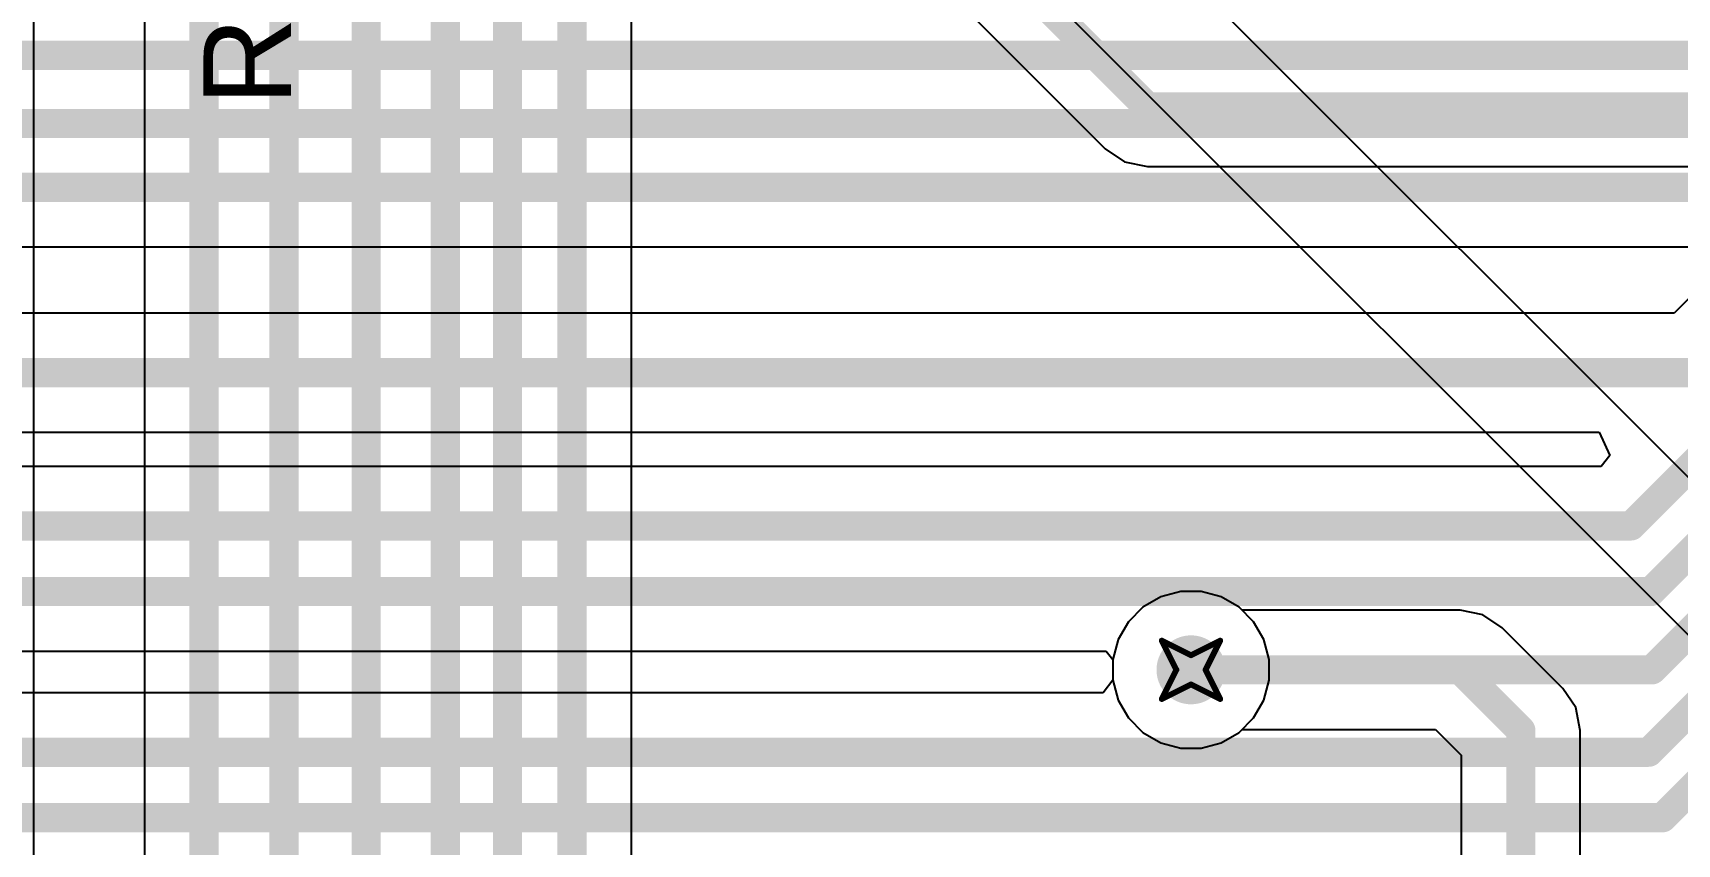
# Model space of a CAD drawing. Header units: inches. Extents: x -36 to 349, y -11 to 240.
# Drawn here: x 25.19 to 39.49, y 65.71 to 72.77 of the extents above; entities that cross this region are included whole.
import ezdxf

# ---------------------------------------------------------------- set-up
doc = ezdxf.new("R2010")
doc.units = ezdxf.units.IN
for name, color, linetype in [('Bottom Layer', 5, 'Continuous'), ('Drill Drawing', 1, 'Continuous'), ('Layer 1', 16, 'Continuous'), ('Layer 2', 76, 'Continuous'), ('Top Layer', 1, 'Continuous'), ('Top Overlay', 2, 'Continuous'), ('Via Holes', 16, 'Continuous')]:
    doc.layers.add(name, color=color, linetype=linetype)
doc.styles.add('Arial', font='', dxfattribs={"height": 0.2})
doc.styles.get('Arial').set_extended_font_data('Arial')

msp = doc.modelspace()

# ---------------------------------------------------------------- hatches: boundary and pattern name
at = {"layer": 'Bottom Layer'}
h = msp.add_hatch(color=5, dxfattribs=at)
edge = h.paths.add_edge_path()
edge.add_arc((35.264, 67.227), 0.3, 0, 360)
at = {"layer": 'Layer 1'}
h = msp.add_hatch(color=16, dxfattribs=at)
edge = h.paths.add_edge_path()
edge.add_arc((35.264, 67.227), 0.3, 0, 360)
at = {"layer": 'Layer 2'}
h = msp.add_hatch(color=76, dxfattribs=at)
edge = h.paths.add_edge_path()
edge.add_arc((35.264, 67.227), 0.3, 0, 360)
at = {"layer": 'Top Layer'}
h = msp.add_hatch(color=1, dxfattribs=at)
edge = h.paths.add_edge_path()
edge.add_arc((35.264, 67.227), 0.3, 0, 360)
at = {"layer": 'Via Holes'}
h = msp.add_hatch(color=7, dxfattribs=at)
edge = h.paths.add_edge_path()
edge.add_arc((35.264, 67.227), 0.15, 0, 360)

# ---------------------------------------------------------------- linework, layer by layer
at = {"layer": 'Bottom Layer'}
for p, q in [((31.2, 75.077), (34.518, 71.759)), ((25.194, 57.531), (25.194, 74.825)), ((26.156, 74.472), (26.156, 57.56)), ((30.395, 51.671), (30.395, 74.526)), ((34.518, 71.759), (34.686, 71.647)), ((34.686, 71.647), (34.885, 71.607)), ((34.885, 71.607), (53.757, 71.607)), ((35.001, 67.862), (34.846, 67.772)), ((35.175, 67.908), (35.001, 67.862)), ((35.354, 67.908), (35.175, 67.908)), ((35.527, 67.862), (35.354, 67.908)), ((35.682, 67.772), (35.527, 67.862)), ((34.846, 67.772), (34.719, 67.645)), ((35.709, 67.745), (35.682, 67.772)), ((37.607, 67.745), (35.709, 67.745)), ((37.805, 67.706), (37.607, 67.745)), ((37.973, 67.593), (37.805, 67.706)), ((34.719, 67.645), (34.63, 67.49)), ((38.501, 67.066), (37.973, 67.593)), ((34.63, 67.49), (34.583, 67.317)), ((34.583, 67.317), (34.583, 67.138)), ((34.583, 67.138), (34.63, 66.964)), ((38.613, 66.898), (38.501, 67.066)), ((38.501, 67.066), (38.501, 67.066)), ((34.63, 66.964), (34.719, 66.809)), ((38.652, 66.7), (38.613, 66.898)), ((34.719, 66.809), (34.846, 66.682)), ((34.846, 66.682), (35.001, 66.593)), ((35.527, 66.593), (35.682, 66.682)), ((35.682, 66.682), (35.709, 66.709)), ((35.709, 66.709), (37.392, 66.709)), ((37.392, 66.709), (37.616, 66.485)), ((38.652, 58.459), (38.652, 66.7)), ((35.001, 66.593), (35.175, 66.546)), ((35.175, 66.546), (35.354, 66.546)), ((35.354, 66.546), (35.527, 66.593)), ((37.616, 66.485), (37.616, 58.459))]:
    msp.add_line(p, q, dxfattribs=at)
for points in [[(26.674, 49.303, 0.254, 0.254, 0), (26.674, 89.292, 0.254, 0.254, 0)], [(27.37, 49.736, 0.254, 0.254, 0), (27.37, 88.888, 0.254, 0.254, 0)], [(31.402, 75.608, 0.254, 0.254, 0), (34.885, 72.125, 0.254, 0.254, 0)], [(28.086, 50.714, 0.254, 0.254, 0), (28.086, 75.482, 0.254, 0.254, 0)], [(28.775, 51, 0.254, 0.254, 0), (28.775, 75.197, 0.254, 0.254, 0)], [(29.316, 51.224, 0.254, 0.254, 0), (29.316, 74.973, 0.254, 0.254, 0)], [(29.877, 51.456, 0.254, 0.254, 0), (29.877, 74.74, 0.254, 0.254, 0)], [(34.885, 72.125, 0.254, 0.254, 0), (54.202, 72.125, 0.254, 0.254, 0)], [(35.264, 67.227, 0.254, 0.254, 0), (37.607, 67.227, 0.254, 0.254, 0)], [(37.607, 67.227, 0.254, 0.254, 0), (38.134, 66.7, 0.254, 0.254, 0)], [(38.134, 58.014, 0.254, 0.254, 0), (38.134, 66.7, 0.254, 0.254, 0)]]:
    msp.add_lwpolyline(points, format="xyseb", dxfattribs=at)
for points in [[(34.821, 72.125, 0.127, 0.127, 1), (34.948, 72.125, 0.127, 0.127, 1)], [(34.821, 72.125, 0.127, 0.127, 1), (34.948, 72.125, 0.127, 0.127, 1)], [(35.201, 67.227, 0.127, 0.127, 1), (35.328, 67.227, 0.127, 0.127, 1)], [(37.543, 67.227, 0.127, 0.127, 1), (37.67, 67.227, 0.127, 0.127, 1)], [(37.543, 67.227, 0.127, 0.127, 1), (37.67, 67.227, 0.127, 0.127, 1)], [(38.071, 66.7, 0.127, 0.127, 1), (38.198, 66.7, 0.127, 0.127, 1)], [(38.071, 66.7, 0.127, 0.127, 1), (38.198, 66.7, 0.127, 0.127, 1)]]:
    msp.add_lwpolyline(points, format="xyseb", close=True, dxfattribs=at)
at = {"layer": 'Drill Drawing'}
for points in [[(35.01, 67.481, 0.0508, 0.0508, 0), (35.264, 67.354, 0.0508, 0.0508, 0)], [(35.01, 67.481, 0.0508, 0.0508, 0), (35.137, 67.227, 0.0508, 0.0508, 0)], [(35.264, 67.354, 0.0508, 0.0508, 0), (35.518, 67.481, 0.0508, 0.0508, 0)], [(35.391, 67.227, 0.0508, 0.0508, 0), (35.518, 67.481, 0.0508, 0.0508, 0)], [(35.01, 66.973, 0.0508, 0.0508, 0), (35.137, 67.227, 0.0508, 0.0508, 0)], [(35.01, 66.973, 0.0508, 0.0508, 0), (35.264, 67.1, 0.0508, 0.0508, 0)], [(35.264, 67.1, 0.0508, 0.0508, 0), (35.518, 66.973, 0.0508, 0.0508, 0)], [(35.391, 67.227, 0.0508, 0.0508, 0), (35.518, 66.973, 0.0508, 0.0508, 0)]]:
    msp.add_lwpolyline(points, format="xyseb", dxfattribs=at)
for points in [[(34.997, 67.481, 0.0254, 0.0254, 1), (35.023, 67.481, 0.0254, 0.0254, 1)], [(34.997, 67.481, 0.0254, 0.0254, 1), (35.023, 67.481, 0.0254, 0.0254, 1)], [(35.505, 67.481, 0.0254, 0.0254, 1), (35.531, 67.481, 0.0254, 0.0254, 1)], [(35.505, 67.481, 0.0254, 0.0254, 1), (35.531, 67.481, 0.0254, 0.0254, 1)], [(35.251, 67.354, 0.0254, 0.0254, 1), (35.277, 67.354, 0.0254, 0.0254, 1)], [(35.251, 67.354, 0.0254, 0.0254, 1), (35.277, 67.354, 0.0254, 0.0254, 1)], [(35.124, 67.227, 0.0254, 0.0254, 1), (35.15, 67.227, 0.0254, 0.0254, 1)], [(35.124, 67.227, 0.0254, 0.0254, 1), (35.15, 67.227, 0.0254, 0.0254, 1)], [(35.251, 67.1, 0.0254, 0.0254, 1), (35.277, 67.1, 0.0254, 0.0254, 1)], [(35.251, 67.1, 0.0254, 0.0254, 1), (35.277, 67.1, 0.0254, 0.0254, 1)], [(35.378, 67.227, 0.0254, 0.0254, 1), (35.404, 67.227, 0.0254, 0.0254, 1)], [(35.378, 67.227, 0.0254, 0.0254, 1), (35.404, 67.227, 0.0254, 0.0254, 1)], [(34.997, 66.973, 0.0254, 0.0254, 1), (35.023, 66.973, 0.0254, 0.0254, 1)], [(34.997, 66.973, 0.0254, 0.0254, 1), (35.023, 66.973, 0.0254, 0.0254, 1)], [(35.505, 66.973, 0.0254, 0.0254, 1), (35.531, 66.973, 0.0254, 0.0254, 1)], [(35.505, 66.973, 0.0254, 0.0254, 1), (35.531, 66.973, 0.0254, 0.0254, 1)]]:
    msp.add_lwpolyline(points, format="xyseb", close=True, dxfattribs=at)
at = {"layer": 'Layer 1'}
for p, q in [((35.001, 67.862), (34.846, 67.772)), ((35.175, 67.908), (35.001, 67.862)), ((35.354, 67.908), (35.175, 67.908)), ((35.527, 67.862), (35.354, 67.908)), ((35.682, 67.772), (35.527, 67.862)), ((34.846, 67.772), (34.719, 67.645)), ((35.809, 67.645), (35.682, 67.772)), ((34.719, 67.645), (34.63, 67.49)), ((35.899, 67.49), (35.809, 67.645)), ((34.63, 67.49), (34.583, 67.317)), ((35.945, 67.317), (35.899, 67.49)), ((34.583, 67.317), (34.583, 67.138)), ((35.945, 67.138), (35.945, 67.317)), ((34.583, 67.138), (34.63, 66.964)), ((35.899, 66.964), (35.945, 67.138)), ((34.63, 66.964), (34.719, 66.809)), ((35.809, 66.809), (35.899, 66.964)), ((34.719, 66.809), (34.846, 66.682)), ((34.846, 66.682), (35.001, 66.593)), ((35.527, 66.593), (35.682, 66.682)), ((35.682, 66.682), (35.809, 66.809)), ((35.001, 66.593), (35.175, 66.546)), ((35.175, 66.546), (35.354, 66.546)), ((35.354, 66.546), (35.527, 66.593))]:
    msp.add_line(p, q, dxfattribs=at)
at = {"layer": 'Layer 2'}
for p, q in [((51.012, 57.48), (33.74, 74.752)), ((33.308, 73.812), (50.225, 56.896)), ((35.001, 67.862), (34.846, 67.772)), ((35.175, 67.908), (35.001, 67.862)), ((35.354, 67.908), (35.175, 67.908)), ((35.527, 67.862), (35.354, 67.908)), ((35.682, 67.772), (35.527, 67.862)), ((34.846, 67.772), (34.719, 67.645)), ((35.809, 67.645), (35.682, 67.772)), ((34.719, 67.645), (34.63, 67.49)), ((35.899, 67.49), (35.809, 67.645)), ((34.63, 67.49), (34.583, 67.317)), ((35.945, 67.317), (35.899, 67.49)), ((34.583, 67.317), (34.583, 67.138)), ((35.945, 67.138), (35.945, 67.317)), ((34.583, 67.138), (34.63, 66.964)), ((35.899, 66.964), (35.945, 67.138)), ((34.63, 66.964), (34.719, 66.809)), ((35.809, 66.809), (35.899, 66.964)), ((34.719, 66.809), (34.846, 66.682)), ((34.846, 66.682), (35.001, 66.593)), ((35.527, 66.593), (35.682, 66.682)), ((35.682, 66.682), (35.809, 66.809)), ((35.001, 66.593), (35.175, 66.546)), ((35.175, 66.546), (35.354, 66.546)), ((35.354, 66.546), (35.527, 66.593))]:
    msp.add_line(p, q, dxfattribs=at)
at = {"layer": 'Top Layer'}
for p, q in [((13.516, 70.907), (39.779, 70.907)), ((39.856, 70.719), (39.468, 70.331)), ((39.468, 70.331), (13.34, 70.331)), ((13.34, 69.295), (38.815, 69.295)), ((38.815, 69.295), (38.909, 69.092)), ((38.834, 68.997), (13.34, 68.997)), ((38.909, 69.092), (38.834, 68.997)), ((14.566, 67.39), (34.527, 67.39)), ((34.527, 67.39), (34.583, 67.317)), ((34.583, 67.317), (34.583, 67.138)), ((34.583, 67.138), (34.499, 67.028)), ((34.499, 67.028), (14.468, 67.028))]:
    msp.add_line(p, q, dxfattribs=at)
for points in [[(39.094, 68.479, 0.254, 0.254, 0), (56.386, 85.772, 0.254, 0.254, 0)], [(39.267, 67.908, 0.254, 0.254, 0), (56.574, 85.215, 0.254, 0.254, 0)], [(39.276, 67.227, 0.254, 0.254, 0), (56.715, 84.666, 0.254, 0.254, 0)], [(39.248, 66.51, 0.254, 0.254, 0), (56.905, 84.167, 0.254, 0.254, 0)], [(39.367, 65.94, 0.254, 0.254, 0), (53.745, 80.318, 0.254, 0.254, 0)], [(19.336, 72.574, 0.254, 0.254, 0), (40.155, 72.574, 0.254, 0.254, 0)], [(19.104, 71.981, 0.254, 0.254, 0), (40.306, 71.981, 0.254, 0.254, 0)], [(12.819, 71.425, 0.254, 0.254, 0), (40.495, 71.425, 0.254, 0.254, 0)], [(12.578, 69.813, 0.254, 0.254, 0), (39.683, 69.813, 0.254, 0.254, 0)], [(12.743, 68.479, 0.254, 0.254, 0), (39.094, 68.479, 0.254, 0.254, 0)], [(14.351, 67.908, 0.254, 0.254, 0), (39.267, 67.908, 0.254, 0.254, 0)], [(35.264, 67.227, 0.254, 0.254, 0), (39.276, 67.227, 0.254, 0.254, 0)], [(3.39, 66.51, 0.254, 0.254, 0), (39.248, 66.51, 0.254, 0.254, 0)], [(6.064, 65.94, 0.254, 0.254, 0), (39.367, 65.94, 0.254, 0.254, 0)]]:
    msp.add_lwpolyline(points, format="xyseb", dxfattribs=at)
for points in [[(39.03, 68.479, 0.127, 0.127, 1), (39.157, 68.479, 0.127, 0.127, 1)], [(39.03, 68.479, 0.127, 0.127, 1), (39.157, 68.479, 0.127, 0.127, 1)], [(39.204, 67.908, 0.127, 0.127, 1), (39.331, 67.908, 0.127, 0.127, 1)], [(39.204, 67.908, 0.127, 0.127, 1), (39.331, 67.908, 0.127, 0.127, 1)], [(35.201, 67.227, 0.127, 0.127, 1), (35.328, 67.227, 0.127, 0.127, 1)], [(39.212, 67.227, 0.127, 0.127, 1), (39.339, 67.227, 0.127, 0.127, 1)], [(39.212, 67.227, 0.127, 0.127, 1), (39.339, 67.227, 0.127, 0.127, 1)], [(39.184, 66.51, 0.127, 0.127, 1), (39.311, 66.51, 0.127, 0.127, 1)], [(39.184, 66.51, 0.127, 0.127, 1), (39.311, 66.51, 0.127, 0.127, 1)], [(39.304, 65.94, 0.127, 0.127, 1), (39.431, 65.94, 0.127, 0.127, 1)], [(39.304, 65.94, 0.127, 0.127, 1), (39.431, 65.94, 0.127, 0.127, 1)]]:
    msp.add_lwpolyline(points, format="xyseb", close=True, dxfattribs=at)

# ---------------------------------------------------------------- texts
at = {"layer": 'Top Overlay', "style": 'Arial'}
msp.add_text('R44', height=0.762, rotation=90, dxfattribs=at).set_placement((27.432, 72.136))

doc.saveas('drawing.dxf')
